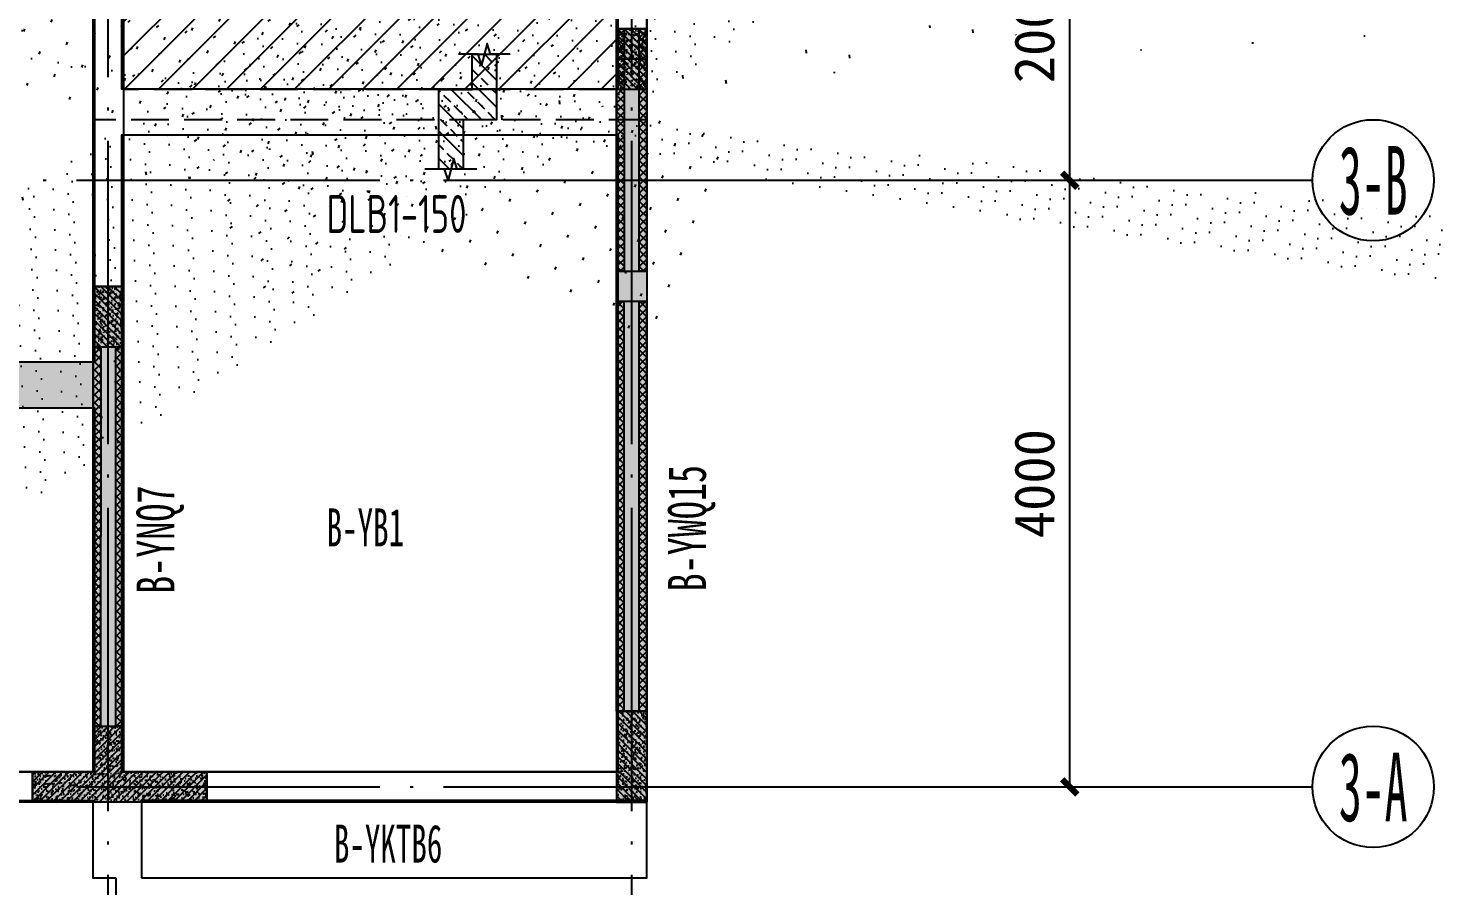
# Model space of a CAD drawing. Extents: x -3200781797 to -8106663, y 494714 to 1244925.
# Drawn here: x -8132879 to -8123612, y 926772 to 932428 of the extents above; entities that cross this region are included whole.
import ezdxf
from ezdxf.enums import TextEntityAlignment as Align
from ezdxf.xclip import XClip

# ---------------------------------------------------------------- set-up
doc = ezdxf.new("R2010")
doc.units = 0
doc.header["$LTSCALE"] = 1000
doc.header["$MEASUREMENT"] = 0
doc.header["$XCLIPFRAME"] = 0
for name, pattern in [('125-墙体$0$CONTINOUS', [0]), ('3#-轴线$0$DOTE', [2.4200000000000004, 2, -0.2, 0.02, -0.2]), ('3#4#5#$0$DASH', [0.35, 0.25, -0.1]), ('3#4#5#模板$0$DASH', [0.35, 0.25, -0.1]), ('DASH', [0.35, 0.25, -0.1])]:
    doc.linetypes.add(name, pattern=pattern)
doc.layers.get('Defpoints').update_dxf_attribs({"color": 30, "linetype": 'DASH'})
for name, color, linetype in [('125-墙体$0$S-WALL', 40, 'Continuous'), ('125-墙体$0$S-WALL-BEAM', 120, 'Continuous'), ('125-墙体$0$S-WALL-COLU', 252, '125-墙体$0$CONTINOUS'), ('125-墙体$0$S-WALL-COLU-HATC', 16, 'Continuous'), ('125-墙体$0$S-WALL-HATC', 253, 'Continuous'), ('3#-轴线$0$3#-轴号$0$A-ANNO-AXIS-CIRC', 3, 'Continuous'), ('3#-轴线$0$3#-轴号$0$A-ANNO-AXIS-TEXT', 7, 'Continuous'), ('3#-轴线$0$3#-轴号$0$A-ANNO-DIMS', 3, 'Continuous'), ('3#-轴线$0$A-ANNO-DOTE', 10, '3#-轴线$0$DOTE'), ('3#-轴线$0$AXIS_TEXT', 7, 'Continuous'), ('3#4#5#$0$PC-SLAB', 6, '3#4#5#$0$DASH'), ('3#4#5#$0$S-ANNO-TEXT', 7, 'Continuous'), ('3#4#5#$0$S-PC-FQ', 4, 'Continuous'), ('3#4#5#$0$S-PC-FQ-NYQ', 4, 'Continuous'), ('3#4#5#$0$S-PC-FQ-WYQ', 4, 'Continuous'), ('3#4#5#$0$S-PC-SLAB', 6, 'Continuous'), ('3#4#5#$0$S-WALL-HATC', 253, 'Continuous'), ('3#4#5#$0$可计入现浇段', 60, 'Continuous'), ('3#4#5#模板$0$S-SLAB-TEXT', 120, 'Continuous'), ('3#4#5#模板$0$南北楼-结构布置-地上 -新修改$0$S-ANNO-THIN', 3, 'Continuous'), ('3#4#5#模板$0$南北楼-结构布置-地上 -新修改$0$S-SLAB-HATC', 200, 'Continuous')]:
    doc.layers.add(name, color=color, linetype=linetype)
doc.styles.add('3#-轴线$0$3#-轴号$0$_TCH_AXIS', font='')
doc.styles.add('3#-轴线$0$3#-轴号$0$_TCH_DIM_T3', font='')
doc.styles.add('3#-轴线$0$COMPLEX', font='COMPLEX')
doc.styles.add('3#4#5#$0$外部参照 1$0$宋体', font='', dxfattribs={"width": 0.8})
doc.styles.add('3#4#5#$0$宋体', font='', dxfattribs={"width": 0.8})
doc.styles.add('3#4#5#模板$0$TSSD_Rein', font='tssdeng.shx', dxfattribs={"width": 0.7, "bigfont": 'hztxt.shx'})
doc.styles.get('3#-轴线$0$3#-轴号$0$_TCH_AXIS').set_extended_font_data('SimSun')
doc.styles.get('3#-轴线$0$3#-轴号$0$_TCH_DIM_T3').set_extended_font_data('SimSun')
doc.styles.get('3#4#5#$0$外部参照 1$0$宋体').set_extended_font_data('SimSun')
doc.styles.get('3#4#5#$0$宋体').set_extended_font_data('SimSun')
doc.dimstyles.new('3#-轴线$0$3#-轴号$0$_TCH_ARCH&&100', dxfattribs={"dimtxt": 264.3459915611814, "dimasz": 100, "dimexe": 250, "dimexo": 300, "dimgap": 100, "dimtad": 1, "dimdec": 0, "dimzin": 0, "dimdsep": 46, "dimtxsty": '3#-轴线$0$3#-轴号$0$_TCH_DIM_T3', "dimblk": '3#-轴线$0$3#-轴号$0$_ArchTick', "dimcen": 0.09, "dimclrt": 7, "dimazin": 2, "dimtfac": 1, "dimtdec": 0, "dimtix": 1, "dimtmove": 2, "dimatfit": 3, "dimfxl": 100, "dimtolj": 1, "dimtzin": 0, "dimarcsym": 0})

# ---------------------------------------------------------------- blocks, each defined once
blk = doc.blocks.new('3#4#5#模板$0$A$C4139bdaf')
h = blk.add_hatch()
h.set_pattern_fill('ANSI31', color=251, scale=100)
h.set_pattern_definition([(45, (-7702.687107387464, -122599.998702767), (-112.2532015133644, 112.2532015133644), [])])
h.paths.add_polyline_path([(41799.99894117552, 400.0004981558304), (38549.99894117552, 400.0004981558304), (38549.99894117552, 3600.00049815583), (41799.99894117552, 3600.00049815583)])
at = {"layer": '3#4#5#模板$0$南北楼-结构布置-地上 -新修改$0$S-SLAB-HATC'}
h = blk.add_hatch(dxfattribs=at)
h.set_pattern_fill('ANSI33', color=256, scale=20, angle=-90.00000000000001)
h.set_pattern_definition([(315, (-10484.96389514898, -99104.50567386462), (89.80256121069155, 89.80256121069151), []), (315, (-10484.96389514898, -99194.30827386456), (89.80256121069155, 89.80256121069151), [63.5, -31.75])])
h.paths.add_polyline_path([(41008.82143335836, 632.8276631278568), (41008.82143335772, 200.0004981562379), (40788.82143335772, 200.0004981562961), (40788.82143335766, -127.172336872085), (40628.82143335766, -127.1723368720995), (40628.82143335883, 200.0004981570382), (40628.82143335871, 400.0004981570382), (40848.82143335871, 400.0004981570528), (40848.82143335871, 632.827663127915)])
at = {"linetype": '3#4#5#模板$0$DASH'}
for points in [[(41999.99894117552, 200.0004981558304), (38349.99894117552, 200.0004981558304), (38349.99894117552, 3800.00049815583), (41999.99894117552, 3800.00049815583)], [(41799.99894117552, 400.0004981558304), (38549.99894117552, 400.0004981558304), (38549.99894117552, 3600.00049815583), (41799.99894117552, 3600.00049815583)]]:
    blk.add_lwpolyline(points, close=True, dxfattribs=at)
at = {"layer": '3#4#5#模板$0$南北楼-结构布置-地上 -新修改$0$S-ANNO-THIN'}
for points in [[(41098.42143335822, 632.8276631278713), (40970.42143335845, 632.8276631278568), (40948.02143335855, 703.2276631277055), (40909.62143335864, 562.4276631281245), (40887.22143335862, 632.8276631278568), (40759.22143335897, 632.8276631278422)], [(40878.42143335764, -127.1723368724342), (40750.42143335764, -127.1723368720413), (40728.02143335791, -56.77233687195985), (40689.62143335748, -197.5723368718318), (40667.22143335763, -127.1723368716921), (40539.22143335763, -127.1723368712992)]]:
    blk.add_lwpolyline(points, dxfattribs=at)
at = {"layer": '3#4#5#模板$0$南北楼-结构布置-地上 -新修改$0$S-SLAB-HATC'}
blk.add_lwpolyline([(41008.82143335836, 632.8276631278568), (41008.82143335772, 200.0004981562379), (40788.82143335772, 200.0004981562961), (40788.82143335766, -127.172336872085), (40628.82143335766, -127.1723368720995), (40628.82143335883, 200.0004981570382), (40628.82143335871, 400.0004981570382), (40848.82143335871, 400.0004981570528), (40848.82143335871, 632.827663127915)], close=True, dxfattribs=at)
blk = doc.blocks.new('3#4#5#模板$0$banhou-1')
at = {"layer": '3#4#5#模板$0$S-SLAB-TEXT', "style": '3#4#5#模板$0$TSSD_Rein', "width": 0.7}
blk.add_text('DLB1-150', height=250, dxfattribs=at).set_placement((100549.0542352879, 24965.91876591137), align=Align.BOTTOM_LEFT)
blk = doc.blocks.new('3#4#5#$0$B-YWQ15')
at = {"layer": '3#4#5#$0$S-PC-FQ-WYQ'}
h = blk.add_hatch(dxfattribs=at)
h.set_pattern_fill('ANSI37', color=256, scale=12, angle=90)
h.set_pattern_definition([(135, (-970766.4588348517, 834939.8079217622), (-26.94076836320746, -26.94076836320745), []), (225, (-970766.4588348517, 834939.8079217622), (26.94076836320745, -26.94076836320746), [])])
h.paths.add_polyline_path([(-108963.8104887477, 319088.3087790273), (-108913.8104887477, 319088.3087790273), (-108914.0488637086, 321788.3914244222), (-108964.0488637086, 321788.3914244222)])
h = blk.add_hatch(dxfattribs=at)
h.set_pattern_fill('ANSI37', color=256, scale=12, angle=90)
h.set_pattern_definition([(135, (-970616.4588376287, 834939.8079217697), (-26.94076836320746, -26.94076836320745), []), (225, (-970616.4588376287, 834939.8079217697), (26.94076836320745, -26.94076836320746), [])])
h.paths.add_polyline_path([(-108813.8104915249, 319088.3087790348), (-108763.8104915249, 319088.3087790348), (-108764.0488664858, 321788.3914244297), (-108814.0488664858, 321788.3914244297)])
for points in [[(-108963.8104887477, 319088.3087790273), (-108913.8104887477, 319088.3087790273), (-108914.0488637086, 321788.3914244222), (-108964.0488637086, 321788.3914244222)], [(-108964.0488639945, 321788.3914244222), (-108764.0488636509, 321788.3914244222), (-108763.8104886899, 319088.3087790348), (-108963.8104890336, 319088.3087790348)], [(-108813.8104915249, 319088.3087790348), (-108763.8104915249, 319088.3087790348), (-108764.0488664858, 321788.3914244297), (-108814.0488664858, 321788.3914244297)]]:
    blk.add_lwpolyline(points, close=True, dxfattribs=at)
blk = doc.blocks.new('3#4#5#$0$B-YWQ7')
at = {"layer": '3#4#5#$0$S-PC-FQ'}
h = blk.add_hatch(dxfattribs=at)
h.set_pattern_fill('HONEY', color=6, scale=100, angle=-2.544443745170813e-14)
h.set_pattern_definition([(0, (-2908947.836587525, 574047.3616422934), (18.75, 10.82531749999999), [12.5, -25]), (120, (-2908947.836587525, 574047.3616422934), (-18.74999995903224, 10.82531757095824), [12.5, -25]), (59.99999999999997, (-2908947.836587525, 574047.3616422934), (4.096776380386083e-08, 21.65063507095823), [-25, 12.5])])
h.paths.add_polyline_path([(-147955.7622673716, 325388.3941554159), (-147855.7622673716, 325388.3941554159), (-147856.0000686354, 324388.3916527278), (-147956.0000686354, 324388.3916527278)])
at = {"layer": '3#4#5#$0$S-PC-FQ-WYQ'}
h = blk.add_hatch(dxfattribs=at)
h.set_pattern_fill('ANSI37', color=256, scale=12, angle=90)
h.set_pattern_definition([(135, (-1009808.171872631, 839489.7956301924), (-26.94076836320746, -26.94076836320745), []), (225, (-1009808.171872631, 839489.7956301924), (26.94076836320745, -26.94076836320746), [])])
h.paths.add_polyline_path([(-148006.0001016357, 326088.3916909423), (-147956.0001016357, 326088.3916909423), (-147955.7619014881, 326488.3791328523), (-148005.7619014881, 326488.3791328523)])
h = blk.add_hatch(dxfattribs=at)
h.set_pattern_fill('ANSI37', color=256, scale=12, angle=90)
h.set_pattern_definition([(135, (-1009658.171875408, 839489.7956301998), (-26.94076836320746, -26.94076836320745), []), (225, (-1009658.171875408, 839489.7956301998), (26.94076836320745, -26.94076836320746), [])])
h.paths.add_polyline_path([(-147856.0001044129, 326088.3916909498), (-147806.0001044129, 326088.3916909498), (-147805.7619042653, 326488.3791328599), (-147855.7619042653, 326488.3791328599)])
h = blk.add_hatch(dxfattribs=at)
h.set_pattern_fill('ANSI37', color=256, scale=12, angle=90)
h.set_pattern_definition([(135, (-1009808.172235738, 838539.797751571), (-26.94076836320746, -26.94076836320745), []), (225, (-1009808.172235738, 838539.797751571), (26.94076836320745, -26.94076836320746), [])])
h.paths.add_polyline_path([(-148005.7625431432, 324388.3916527204), (-147955.7625431432, 324388.3916527204), (-147955.7622645944, 325388.394299761), (-148005.7622645944, 325388.394299761)])
h = blk.add_hatch(dxfattribs=at)
h.set_pattern_fill('ANSI37', color=256, scale=12, angle=90)
h.set_pattern_definition([(135, (-1009658.172238515, 838539.7977515785), (-26.94076836320746, -26.94076836320745), []), (225, (-1009658.172238515, 838539.7977515785), (26.94076836320745, -26.94076836320746), [])])
h.paths.add_polyline_path([(-147855.7625459204, 324388.3916527278), (-147805.7625459204, 324388.3916527278), (-147805.7622673716, 325388.3942997685), (-147855.7622673716, 325388.3942997685)])
h = blk.add_hatch(dxfattribs=at)
h.set_pattern_fill('ANSI37', color=256, scale=12, angle=90)
h.set_pattern_definition([(135, (-1009808.039230553, 836589.8057067818), (-26.94076836320746, -26.94076836320745), []), (225, (-1009808.039230553, 836589.8057067818), (26.94076836320745, -26.94076836320746), [])])
h.paths.add_polyline_path([(-148005.867459557, 322088.3887220017), (-147955.867459557, 322088.3887220017), (-147955.6292594094, 323688.389188317), (-148005.6292594094, 323688.389188317)])
h = blk.add_hatch(dxfattribs=at)
h.set_pattern_fill('ANSI37', color=256, scale=12, angle=90)
h.set_pattern_definition([(135, (-1009658.039233329, 836589.8057067895), (-26.94076836320746, -26.94076836320745), []), (225, (-1009658.039233329, 836589.8057067895), (26.94076836320745, -26.94076836320746), [])])
h.paths.add_polyline_path([(-147855.8674623342, 322088.3887220092), (-147805.8674623342, 322088.3887220092), (-147805.6292621866, 323688.3891883246), (-147855.6292621866, 323688.3891883246)])
at = {"layer": '3#4#5#$0$S-PC-FQ', "color": 6}
blk.add_lwpolyline([(-147955.7622673716, 325388.3942997685), (-147855.7622673716, 325388.3942997685), (-147855.8818458347, 324388.3942319356), (-147955.8818458347, 324388.3942319356)], close=True, dxfattribs=at)
at = {"layer": '3#4#5#$0$S-PC-FQ-WYQ'}
for points in [[(-148006.0001016357, 326088.3916909423), (-147956.0001016357, 326088.3916909423), (-147955.7619014881, 326488.3791328523), (-148005.7619014881, 326488.3791328523)], [(-148005.761901774, 326488.3791328523), (-147805.7619014303, 326488.3791328523), (-147806.000101578, 326088.3916909498), (-148006.0001019216, 326088.3916909498)], [(-147856.0001044129, 326088.3916909498), (-147806.0001044129, 326088.3916909498), (-147805.7619042653, 326488.3791328599), (-147855.7619042653, 326488.3791328599)], [(-148006.0001019216, 326088.3942319356), (-147805.7620599908, 326088.3942319356), (-147805.7620599908, 325388.3941554159), (-148006.0001019216, 325388.3941554159)], [(-148005.7625431432, 324388.3916527204), (-147955.7625431432, 324388.3916527204), (-147955.7622645944, 325388.394299761), (-148005.7622645944, 325388.394299761)], [(-148005.7622648804, 325388.394299761), (-147805.7622645367, 325388.394299761), (-147805.7625430855, 324388.3916527278), (-148005.7625434292, 324388.3916527278)], [(-147855.7625459204, 324388.3916527278), (-147805.7625459204, 324388.3916527278), (-147805.7622673716, 325388.3942997685), (-147855.7622673716, 325388.3942997685)], [(-148006.0008668001, 324388.3942319356), (-147805.7628248692, 324388.3942319356), (-147805.6416000514, 323688.3942319356), (-148005.8796419823, 323688.3942319356)], [(-148005.867459557, 322088.3887220017), (-147955.867459557, 322088.3887220017), (-147955.6292594094, 323688.389188317), (-148005.6292594094, 323688.389188317)], [(-148005.6292596953, 323688.389188317), (-147805.6292593516, 323688.389188317), (-147805.8674594993, 322088.3887220092), (-148005.8674598429, 322088.3887220092)], [(-147855.8674623342, 322088.3887220092), (-147805.8674623342, 322088.3887220092), (-147805.6292621866, 323688.3891883246), (-147855.6292621866, 323688.3891883246)]]:
    blk.add_lwpolyline(points, close=True, dxfattribs=at)
blk = doc.blocks.new('3#4#5#$0$A$C53EF3948')
at = {"layer": '3#4#5#$0$S-PC-FQ-WYQ'}
h = blk.add_hatch(dxfattribs=at)
h.set_pattern_fill('ANSI37', color=256, scale=12, angle=90)
h.set_pattern_definition([(135, (-1136381.430766038, 743069.6677928369), (-26.94076836320746, -26.94076836320745), []), (225, (-1136381.430766038, 743069.6677928369), (26.94076836320745, -26.94076836320746), [])])
h.paths.add_polyline_path([(38349.51263498393, -10800.07473491225), (38399.51263498393, -10800.07473491225), (38399.75104006886, -8299.968640341016), (38349.75104006886, -8299.968640341016)])
h = blk.add_hatch(dxfattribs=at)
h.set_pattern_fill('ANSI37', color=256, scale=12, angle=90)
h.set_pattern_definition([(135, (-1136531.430763261, 743069.6677928295), (-26.94076836320746, -26.94076836320745), []), (225, (-1136531.430763261, 743069.6677928295), (26.94076836320745, -26.94076836320746), [])])
h.paths.add_polyline_path([(38499.51263220672, -10800.07473491982), (38549.51263220672, -10800.07473491982), (38549.75103729166, -8299.968640348467), (38499.75103729166, -8299.968640348467)])
for points in [[(38399.51263498393, -10800.07473491225), (38349.51263498393, -10800.07473491225), (38349.75104006886, -8299.968640341016), (38399.75104006886, -8299.968640341016)], [(38549.75103757757, -8299.968640348467), (38349.75103723392, -8299.968640348467), (38349.51263214898, -10800.07473491225), (38549.51263249264, -10800.07473491225)], [(38549.51263220672, -10800.07473491982), (38499.51263220672, -10800.07473491982), (38499.75103729166, -8299.968640348467), (38549.75103729166, -8299.968640348467)]]:
    blk.add_lwpolyline(points, close=True, dxfattribs=at)
at = {"layer": '3#4#5#$0$可计入现浇段'}
blk.add_lwpolyline([(41799.62921009073, -8000.005844728905), (41799.62921806192, -8000.005845217849), (41799.63018869655, -8000.005845217849), (41799.63018869655, -7800.005845220177), (41799.6293085427, -7800.005845216918), (41799.6293085427, -7800.005845216918), (41999.62941499474, -7800.005791991367), (41999.62922606198, -8000.005844728439), (41799.62921009073, -8000.005844728905)], dxfattribs=at)
at = {"layer": '3#4#5#$0$S-PC-FQ-WYQ', "xscale": -1}
for name, p in [('3#4#5#$0$B-YWQ7', (-106006.2492719445, -329888.5223600089)), ('3#4#5#$0$B-YWQ15', (-66964.67673417742, -329788.3972691508))]:
    blk.add_blockref(name, p, dxfattribs=at)
at = {"layer": '3#4#5#$0$S-PC-FQ-NYQ', "style": '3#4#5#$0$宋体', "width": 0.7}
for s, p in [('B-YWQ15', (42264.49117352554, -9911.081868914946)), ('B-YNQ7', (38761.35272400937, -9927.451978604251))]:
    blk.add_text(s, height=250, rotation=90, dxfattribs=at).set_placement(p, align=Align.MIDDLE_LEFT)
blk = doc.blocks.new('3#4#5#$0$A$C7C4D4DCF')
at = {"layer": '3#4#5#$0$S-PC-SLAB'}
blk.add_lwpolyline([(38499.6163369969, -500.1502582257381), (38499.62745404238, -850.503183799854, -0.4141804521324078), (37849.4281441663, -1500.503153244266), (34989.94451494928, -1500.396355630364), (34989.90984307922, 9.481160311726853), (38348.96899023914, 9.583597198419739), (38348.98453493393, -500.150258674752), (38499.6163369969, -500.1502582257381)], format="xyb", dxfattribs=at)
blk.add_lwpolyline([(38669.3611694845, -500.150258674752), (41999.3611694845, -500.150258674752), (41999.3611694845, 9.849220321048051), (38669.3611694845, 9.849220321048051)], close=True, dxfattribs=at)
at = {"layer": '3#4#5#$0$PC-SLAB', "linetype": 'ByBlock', "style": '3#4#5#$0$外部参照 1$0$宋体', "width": 0.6}
blk.add_text('B-YKTB6', height=250, rotation=359.9999999998562, dxfattribs=at).set_placement((40294.58720322984, -276.2359511667746), align=Align.MIDDLE)
blk = doc.blocks.new('3#4#5#$0$ban111')
at = {"layer": '3#4#5#$0$S-WALL-HATC', "ltscale": 100}
h = blk.add_hatch(dxfattribs=at)
h.set_pattern_fill('AR-CONC', color=256, scale=25, angle=-270.0000000000001, style=0)
h.set_pattern_definition([(139.9999999999999, (-37341041949.50085, -2020435259.266088), (15.6880337456489, 179.3150456501884), [18.75, -206.25]), (84.99999999999994, (-37341041949.50085, -2020435259.266088), (-188.048033425003, -34.68783340324987), [15, -165]), (190.4513999999999, (-37341041948.19351, -2020435244.323169), (-172.3598855152383, 144.6273454285055), [15.93504749999985, -175.2855279999976]), (136.1841999999999, (-37341041999.50085, -2020435259.266088), (41.37975358225471, 266.8102621564111), [28.125, -309.375]), (186.6356, (-37341041996.05252, -2020435237.031902), (-243.5294677251103, 233.665676387176), [23.902572, -262.92825]), (81.18419999999995, (-37341041999.50085, -2020435259.266088), (-243.529650231331, 233.665486283407), [22.5, -247.5]), (111, (-37341041987.00085, -2020435234.266088), (100.6547226663348, 149.2267630296154), [18.75, -206.25]), (55.99999999999998, (-37341041987.00085, -2020435234.266088), (-181.2875112617132, 60.82883298039556), [15, -165]), (161.4514, (-37341041978.61295, -2020435221.83053), (-80.63262417748795, 210.0556571453725), [15.9350475, -175.285528]), (127.5, (-37341041949.50085, -2020435259.266088), (-83.22346345782788, 3.039963829322726), [0, -162.9999999999976, 0, -167.4999999999976, 0, -165.6249999999976]), (97.49999999999993, (-37341041949.50085, -2020435259.266088), (-98.60292797059002, 65.76738436053722), [0, -95.5, 0, -159.25, 0, -63.125]), (57.49999999999993, (-37341041949.50085, -2020435315.016088), (5.638717933595033, 133.4556090431022), [0, -62.5, 0, -195, 0, -258.75]), (47.49999999999995, (-37341041949.50085, -2020435340.016088), (-25.02624558307933, 145.7965423355966), [0, -81.25, 0, -129.5, 0, -183.75])])
h.paths.add_polyline_path([(-231732.0009944941, 406274.999770995), (-231732.0009944941, 406574.999770995), (-228482.0011317034, 406574.999770995), (-228482.0011317034, 406274.999770995)])
h = blk.add_hatch(dxfattribs=at)
h.set_pattern_fill('AR-CONC', color=256, scale=25, angle=-270.0000000000001, style=0)
h.set_pattern_definition([(139.9999999999999, (-37341047970.11734, -2020437059.27939), (15.6880337456489, 179.3150456501884), [18.75, -206.25]), (84.99999999999994, (-37341047970.11734, -2020437059.27939), (-188.048033425003, -34.68783340324987), [15, -165]), (190.4513999999999, (-37341047968.81001, -2020437044.33647), (-172.3598855152383, 144.6273454285055), [15.93504749999986, -175.2855279999978]), (136.1841999999999, (-37341048020.11734, -2020437059.27939), (41.37975358225471, 266.8102621564111), [28.125, -309.375]), (186.6356, (-37341048016.66901, -2020437037.045204), (-243.5294677251103, 233.665676387176), [23.902572, -262.92825]), (81.18419999999995, (-37341048020.11734, -2020437059.27939), (-243.529650231331, 233.665486283407), [22.5, -247.5]), (111, (-37341048007.61734, -2020437034.27939), (100.6547226663348, 149.2267630296154), [18.75, -206.25]), (55.99999999999998, (-37341048007.61734, -2020437034.27939), (-181.2875112617132, 60.82883298039556), [15, -165]), (161.4514, (-37341047999.22944, -2020437021.843832), (-80.63262417748795, 210.0556571453725), [15.9350475, -175.285528]), (127.5, (-37341047970.11734, -2020437059.27939), (-83.22346345782788, 3.039963829322726), [0, -162.9999999999978, 0, -167.4999999999978, 0, -165.6249999999978]), (97.49999999999993, (-37341047970.11734, -2020437059.27939), (-98.60292797059002, 65.76738436053722), [0, -95.5, 0, -159.25, 0, -63.125]), (57.49999999999993, (-37341047970.11734, -2020437115.02939), (5.638717933595033, 133.4556090431022), [0, -62.5, 0, -195, 0, -258.75]), (47.49999999999995, (-37341047970.11734, -2020437140.02939), (-25.02624558307933, 145.7965423355966), [0, -81.25, 0, -129.5, 0, -183.75])])
h.paths.add_polyline_path([(-228281.9999999994, 404474.999505111), (-228281.9999999994, 404774.999505111), (-221482.0001372087, 404774.999505111), (-221482.0001372087, 404474.999505111)])
at = {"layer": '3#4#5#$0$S-PC-SLAB'}
for points in [[(-231742.0009944941, 406574.999770995), (-228472.0009944952, 406574.999770995), (-228472.0007770527, 408074.99939992), (-231742.0007770516, 408074.9993999199)], [(-231742.0009944941, 402074.999770995), (-228472.0009944952, 402074.999770995), (-228472.0009944952, 406274.999770995), (-231742.0009944941, 406274.999770995)], [(-228291.9999999994, 402074.999505111), (-221472.0000000006, 402074.999505111), (-221472.0000000006, 404474.999505111), (-228291.9999999994, 404474.999505111)]]:
    blk.add_lwpolyline(points, close=True, dxfattribs=at)
blk.add_lwpolyline([(-228292.0000004165, 407074.9996759502), (-228292.0000004165, 404774.999505111), (-221472.0000000006, 404774.999505111), (-221472.0000000006, 405874.999505111), (-222672.0009932823, 405874.9613272593), (-222672.0000004176, 407074.9996759502), (-228292.0000004165, 407074.9996759502)], dxfattribs=at)
at = {"layer": '3#4#5#$0$S-WALL-HATC', "ltscale": 100}
for points in [[(-231732.0009944941, 406274.999770995), (-231732.0009944941, 406574.999770995), (-228482.0011317034, 406574.999770995), (-228482.0011317034, 406274.999770995)], [(-228281.9999999994, 404474.999505111), (-228281.9999999994, 404774.999505111), (-221482.0001372087, 404774.999505111), (-221482.0001372087, 404474.999505111)]]:
    blk.add_lwpolyline(points, close=True, dxfattribs=at)
blk = doc.blocks.new('3#4#5#$0$5#')
at = {"layer": '3#4#5#$0$S-ANNO-TEXT', "xscale": -1}
blk.add_blockref('3#4#5#$0$ban111', (-43035.68741598609, -247400.0000532265), dxfattribs=at)
at = {"layer": '3#4#5#$0$PC-SLAB', "linetype": 'ByBlock', "style": '3#4#5#$0$外部参照 1$0$宋体', "width": 0.6}
blk.add_text('B-YB1', height=250, dxfattribs=at).set_placement((187041.0118908731, 156286.0184680957), align=Align.MIDDLE)
blk = doc.blocks.new('125-墙体')
at = {"layer": '125-墙体$0$S-WALL-COLU-HATC'}
h = blk.add_hatch(dxfattribs=at)
h.set_pattern_fill('AR-CONC', color=256, scale=10)
h.set_pattern_definition([(49.99999999999999, (12337.07545070033, -243757.8336407725), (71.72601826007535, -6.275213498259511), [7.5, -82.5]), (355, (12337.07545070033, -243757.8336407725), (-13.8751333613, 75.21921337000119), [6, -66]), (100.4514, (12343.05261870033, -243758.3565747725), (57.85093817140216, 68.94395420609536), [6.374018999999983, -70.11421119999972]), (46.18420000000002, (12337.07545070033, -243737.8336407725), (106.7241048625644, -16.55190143290181), [11.24999999999992, -123.7499999999994]), (96.6356, (12345.96912520032, -243739.2129714725), (93.46627055487033, 97.41178709004417), [9.561028799999999, -105.1713]), (351.1842, (12337.07545070033, -243737.8336407725), (93.46619451336272, 97.41186009253246), [9, -99]), (21, (12347.07545070033, -243742.8336407725), (59.69070521184616, -40.26188906653388), [7.5, -82.5]), (326.0000000000001, (12347.07545070033, -243742.8336407725), (24.33153319215817, 72.5150045046853), [6, -66]), (71.4514, (12352.04967400033, -243746.1888013725), (84.02226285814899, 32.25304967099524), [6.374019000000001, -70.1142112]), (37.50000000000001, (12337.07545070033, -243757.8336407725), (1.215985531729067, 33.28938538313115), [0, -65.19999999999999, 0, -67, 0, -66.25]), (7.499999999999999, (12337.07545070033, -243757.8336407725), (26.30695374421486, 39.44117118823603), [0, -38.2, 0, -63.7, 0, -25.25]), (327.5, (12314.77545070033, -243757.8336407725), (53.3822436172409, -2.255487173437976), [0, -25, 0, -78, 0, -103.5]), (317.5, (12304.77545070033, -243757.8336407725), (58.31861693423862, 10.01049823323177), [0, -32.5, 0, -51.8, 0, -73.5])])
h.paths.add_polyline_path([(99.99980398823391, -6100), (-100.0001960117661, -6100), (-100.0001960117661, -6500), (99.99980398823391, -6500)])
h = blk.add_hatch(dxfattribs=at)
h.set_pattern_fill('ANSI31', color=256, scale=250, style=0)
h.set_pattern_definition([(45, (12337.07545070033, -243757.8336407725), (-22.09708691207961, 22.09708691207961), [])])
h.paths.add_polyline_path([(-100.0001960117661, -6500), (99.99980398823391, -6500), (99.99980398823391, -6100), (-100.0001960117661, -6100)])
h = blk.add_hatch(dxfattribs=at)
h.set_pattern_fill('AR-CONC', color=256, scale=10)
h.set_pattern_definition([(49.99999999999999, (15787.0756467121, -245457.8336407725), (71.72601826007535, -6.275213498259511), [7.5, -82.5]), (355, (15787.0756467121, -245457.8336407725), (-13.8751333613, 75.21921337000119), [6, -66]), (100.4514, (15793.05281471209, -245458.3565747725), (57.85093817140216, 68.94395420609536), [6.374018999999986, -70.11421119999977]), (46.18420000000002, (15787.0756467121, -245437.8336407725), (106.7241048625644, -16.55190143290181), [11.24999999999993, -123.7499999999994]), (96.6356, (15795.96932121209, -245439.2129714725), (93.46627055487033, 97.41178709004417), [9.561028799999999, -105.1713]), (351.1842, (15787.0756467121, -245437.8336407725), (93.46619451336272, 97.41186009253246), [9, -99]), (21, (15797.0756467121, -245442.8336407725), (59.69070521184616, -40.26188906653388), [7.5, -82.5]), (326.0000000000001, (15797.0756467121, -245442.8336407725), (24.33153319215817, 72.5150045046853), [6, -66]), (71.4514, (15802.0498700121, -245446.1888013725), (84.02226285814899, 32.25304967099524), [6.374019000000001, -70.1142112]), (37.50000000000001, (15787.0756467121, -245457.8336407725), (1.215985531729067, 33.28938538313115), [0, -65.19999999999999, 0, -67, 0, -66.25]), (7.499999999999999, (15787.0756467121, -245457.8336407725), (26.30695374421486, 39.44117118823603), [0, -38.2, 0, -63.7, 0, -25.25]), (327.5, (15764.77564671209, -245457.8336407725), (53.3822436172409, -2.255487173437976), [0, -25, 0, -78, 0, -103.5]), (317.5, (15754.77564671209, -245457.8336407725), (58.31861693423862, 10.01049823323177), [0, -32.5, 0, -51.8, 0, -73.5])])
h.paths.add_polyline_path([(3550, -7800), (3350, -7800), (3350, -8200), (3550, -8200)])
h = blk.add_hatch(dxfattribs=at)
h.set_pattern_fill('ANSI31', color=256, scale=250, style=0)
h.set_pattern_definition([(45, (15787.0756467121, -245457.8336407725), (-22.09708691207961, 22.09708691207961), [])])
h.paths.add_polyline_path([(3550, -7800), (3350, -7800), (3350, -8200), (3550, -8200)])
h = blk.add_hatch(dxfattribs=at)
h.set_pattern_fill('AR-CONC', color=256, scale=10)
h.set_pattern_definition([(49.99999999999999, (295941.9310730544, -248457.8336407725), (71.72601826007535, -6.275213498259511), [7.5, -82.5]), (355, (295941.9310730544, -248457.8336407725), (-13.8751333613, 75.21921337000119), [6, -66]), (100.4514, (295947.9082410544, -248458.3565747725), (57.85093817140216, 68.94395420609536), [6.374018999999983, -70.11421119999972]), (46.18420000000002, (295941.9310730544, -248437.8336407725), (106.7241048625644, -16.55190143290181), [11.24999999999992, -123.7499999999994]), (96.6356, (295950.8247475544, -248439.2129714725), (93.46627055487033, 97.41178709004417), [9.561028799999999, -105.1713]), (351.1842, (295941.9310730544, -248437.8336407725), (93.46619451336272, 97.41186009253246), [9, -99]), (21, (295951.9310730544, -248442.8336407725), (59.69070521184616, -40.26188906653388), [7.5, -82.5]), (326.0000000000001, (295951.9310730544, -248442.8336407725), (24.33153319215817, 72.5150045046853), [6, -66]), (71.4514, (295956.9052963544, -248446.1888013725), (84.02226285814899, 32.25304967099524), [6.374019000000001, -70.1142112]), (37.50000000000001, (295941.9310730544, -248457.8336407725), (1.215985531729067, 33.28938538313115), [0, -65.19999999999999, 0, -67, 0, -66.25]), (7.499999999999999, (295941.9310730544, -248457.8336407725), (26.30695374421486, 39.44117118823603), [0, -38.2, 0, -63.7, 0, -25.25]), (327.5, (295919.6310730544, -248457.8336407725), (53.3822436172409, -2.255487173437976), [0, -25, 0, -78, 0, -103.5]), (317.5, (295909.6310730544, -248457.8336407725), (58.31861693423862, 10.01049823323177), [0, -32.5, 0, -51.8, 0, -73.5])])
h.paths.add_polyline_path([(-100, -10600), (100, -10600), (100, -11200), (-100, -11200)])
h = blk.add_hatch(dxfattribs=at)
h.set_pattern_fill('ANSI31', color=256, scale=250, style=0)
h.set_pattern_definition([(45, (295941.9310730544, -248457.8336407725), (-22.09708691207961, 22.09708691207961), [])])
h.paths.add_polyline_path([(100, -10600), (-100, -10600), (-100, -11200), (100, -11200)])
h = blk.add_hatch(dxfattribs=at)
h.set_pattern_fill('AR-CONC', color=256, scale=10, angle=90)
h.set_pattern_definition([(140, (245486.9901149062, 4537.052479688762), (6.275213498259515, 71.72601826007535), [7.5, -82.5]), (85, (245486.9901149062, 4537.052479688762), (-75.21921337000119, -13.8751333613), [6, -66]), (190.4514, (245487.5130489062, 4543.02964768876), (-68.94395420609536, 57.85093817140216), [6.374018999999987, -70.11421119999979]), (136.1842, (245466.9901149062, 4537.052479688762), (16.55190143290181, 106.7241048625644), [11.24999999999993, -123.7499999999995]), (186.6356, (245468.3694456062, 4545.946154188758), (-97.41178709004417, 93.46627055487033), [9.561028799999995, -105.1713]), (81.18419999999999, (245466.9901149062, 4537.052479688762), (-97.41186009253246, 93.46619451336272), [9, -99]), (111, (245471.9901149062, 4547.052479688762), (40.26188906653389, 59.69070521184616), [7.5, -82.5]), (56.00000000000002, (245471.9901149062, 4547.052479688762), (-72.5150045046853, 24.33153319215818), [6, -66]), (161.4514, (245475.3452755062, 4552.026702988762), (-32.25304967099523, 84.02226285814899), [6.374019000000001, -70.1142112]), (127.5, (245486.9901149062, 4537.052479688762), (-33.28938538313115, 1.215985531729069), [0, -65.19999999999999, 0, -67, 0, -66.25]), (97.49999999999997, (245486.9901149062, 4537.052479688762), (-39.44117118823603, 26.30695374421486), [0, -38.19999999999999, 0, -63.7, 0, -25.25]), (57.49999999999998, (245486.9901149062, 4514.752479688759), (2.255487173437979, 53.3822436172409), [0, -25, 0, -77.99999999999999, 0, -103.5]), (47.49999999999999, (245486.9901149062, 4504.752479688759), (-10.01049823323177, 58.31861693423862), [0, -32.5, 0, -51.8, 0, -73.5])])
h.paths.add_polyline_path([(3350, -11000), (2800, -11000.01577594737), (2800, -11200.01577594737), (3550, -11200), (3950, -11200), (3950, -11000), (3549.999999460415, -11000), (3549.999999460415, -10700.00009191036), (3349.999999460648, -10700.00009191036)])
h = blk.add_hatch(dxfattribs=at)
h.set_pattern_fill('ANSI31', color=256, scale=250, angle=90, style=0)
h.set_pattern_definition([(135, (245486.9901149062, 4537.052479688762), (-22.09708691207961, -22.09708691207961), [])])
h.paths.add_polyline_path([(3350, -11000), (2800, -11000.01577594737), (2800, -11200.01577594737), (3550, -11200), (3950, -11200), (3950, -11000), (3549.999999460415, -11000), (3549.999999460415, -10700.00009191036), (3349.999999460648, -10700.00009191036)])
at = {"layer": '125-墙体$0$S-WALL-HATC'}
for points in [[(99.99969876371321, -6100), (-100.0003012362868, -6100), (-100, -11200), (100, -11200)], [(3550, -11000), (3550, -7800), (3350, -7800), (3350, -11000), (3450, -11066.66666666667)], [(2800, -11200), (3450, -11200), (3450, -11066.66666666667), (3350, -11000), (2800, -11000)], [(3450, -11066.66666666667), (3450, -11200), (3950, -11200), (3950, -11000), (3550, -11000)]]:
    blk.add_hatch(color=256, dxfattribs=at).paths.add_polyline_path(points)
at = {"layer": '125-墙体$0$S-WALL'}
for p, q in [((-99.99981936173258, -6100), (-100, -11200)), ((100.0001800107789, -6100), (100, -11000)), ((3550, -7800), (3350, -7800)), ((3350, -7800), (3350, -11000)), ((3550, -11000), (3550, -7800)), ((100, -11000), (100, -11000)), ((100, -11000), (100, -11200)), ((2800, -11000), (3350, -11000)), ((2800, -11000), (2800, -11200)), ((3550, -11000), (3950, -11000)), ((3950, -11000), (3950, -11200)), ((-100, -11200), (100, -11200)), ((2800, -11200), (3450, -11200)), ((3450, -11200), (3950, -11200))]:
    blk.add_line(p, q, dxfattribs=at)
blk.add_lwpolyline([(100.0001800107789, -6100), (-100.000196011737, -6100)], dxfattribs=at)
at = {"layer": '125-墙体$0$S-WALL-BEAM'}
for points in [[(3550.000994495931, -3299.999771365838), (3350.000602472515, -3299.999771365838), (3350, -7800), (3550.000392023416, -7800)], [(100.0003920234158, -3700), (-100, -3700), (-100.0003920235031, -6100), (99.9999999999709, -6100)], [(100, -10999.99980398829), (100, -11200.00019601171), (2800, -11200), (2800, -10999.99960797658)], [(3950, -10999.99980398829), (3950, -11200.00019601171), (6950, -11200), (6950, -10999.99960797658)]]:
    blk.add_lwpolyline(points, close=True, dxfattribs=at)
at = {"layer": '125-墙体$0$S-WALL-COLU', "lineweight": -2}
for points in [[(99.99980398823391, -6100), (-100.0001960117661, -6100), (-100.0001960117661, -6500), (99.99980398823391, -6500)], [(3550, -7800), (3350, -7800), (3350, -8200), (3550, -8200)], [(-100, -10600), (100, -10600), (100, -11200), (-100, -11200)]]:
    blk.add_lwpolyline(points, close=True, dxfattribs=at)
at = {"layer": '125-墙体$0$S-WALL-COLU', "linetype": 'ByBlock'}
blk.add_lwpolyline([(3350, -11000), (2800, -11000.01577594737), (2800, -11200.01577594737), (3550, -11200), (3950, -11200), (3950, -11000), (3549.999999460415, -11000), (3549.999999460415, -10700.00009191036), (3349.999999460648, -10700.00009191036), (3350, -11000)], dxfattribs=at)
at = {"layer": '125-墙体$0$S-WALL-HATC'}
blk.add_line((-100.000392023474, -6300), (99.99960797652602, -6300), dxfattribs=at)
blk = doc.blocks.new('3#-轴线$0$_AXISO')
blk.add_circle((0, 0), 0.5)
at = {"layer": '3#-轴线$0$AXIS_TEXT', "style": '3#-轴线$0$COMPLEX', "width": 1.041666666666667}
blk.add_attdef('A', text='', height=0.56, dxfattribs=at).set_placement((-0.25, -0.28), (0.25, -0.28), align=Align.FIT)
blk = doc.blocks.new('3#-轴线$0$3#-轴号$0$_ArchTick')
at = {"color": 0, "linetype": 'ByBlock', "const_width": 0.4}
blk.add_lwpolyline([(-0.5, -0.5), (0.5, 0.5)], dxfattribs=at)
blk = doc.blocks.new('*D2040')
at = {"layer": '3#-轴线$0$3#-轴号$0$A-ANNO-DIMS', "color": 0, "lineweight": -2, "transparency": 16777216}
for p, q in [((44187.98710562965, -7100.000000000004), (44937.98710562965, -7100.000000000004)), ((44687.98710562965, -11100), (44687.98710562965, -7100.000000000004)), ((44187.98710562965, -11100), (44937.98710562965, -11100))]:
    blk.add_line(p, q, dxfattribs=at)
at = {"layer": 'Defpoints', "color": 0, "transparency": 16777216}
for p in [(43887.98710562965, -7100.000000000004), (44687.98710562965, -7100.000000000004), (43887.98710562965, -11100)]:
    blk.add_point(p, dxfattribs=at)
at = {"layer": '3#-轴线$0$3#-轴号$0$A-ANNO-DIMS', "color": 0, "lineweight": -2, "transparency": 16777216, "xscale": 100, "yscale": 100, "zscale": 100}
for p, rotation in [((44687.98710562965, -7100.000000000004), 90), ((44687.98710562965, -11100), 270)]:
    blk.add_blockref('3#-轴线$0$3#-轴号$0$_ArchTick', p, dxfattribs=dict(at, rotation=rotation))
at = {"layer": '3#-轴线$0$3#-轴号$0$A-ANNO-DIMS', "color": 7, "transparency": 16777216, "insert": (44455.81410984906, -9100.000000000013), "char_height": 264.3459915611814, "attachment_point": 5, "rotation": 90, "style": '3#-轴线$0$3#-轴号$0$_TCH_DIM_T3'}
blk.add_mtext('\\A1;4000', dxfattribs=at)
blk = doc.blocks.new('*D2041')
at = {"layer": '3#-轴线$0$3#-轴号$0$A-ANNO-DIMS', "color": 0, "lineweight": -2, "transparency": 16777216}
for p, q in [((44187.98710562965, -5100.000000000002), (44937.98710562965, -5100.000000000002)), ((44687.98710562965, -7100.000000000004), (44687.98710562965, -5100.000000000002)), ((44187.98710562965, -7100.000000000004), (44937.98710562965, -7100.000000000004))]:
    blk.add_line(p, q, dxfattribs=at)
at = {"layer": 'Defpoints', "color": 0, "transparency": 16777216}
for p in [(43887.98710562965, -5100.000000000002), (44687.98710562965, -5100.000000000002), (43887.98710562965, -7100.000000000004)]:
    blk.add_point(p, dxfattribs=at)
at = {"layer": '3#-轴线$0$3#-轴号$0$A-ANNO-DIMS', "color": 0, "lineweight": -2, "transparency": 16777216, "xscale": 100, "yscale": 100, "zscale": 100}
for p, rotation in [((44687.98710562965, -5100.000000000002), 90), ((44687.98710562965, -7100.000000000004), 270)]:
    blk.add_blockref('3#-轴线$0$3#-轴号$0$_ArchTick', p, dxfattribs=dict(at, rotation=rotation))
at = {"layer": '3#-轴线$0$3#-轴号$0$A-ANNO-DIMS', "color": 7, "transparency": 16777216, "insert": (44455.81410984906, -6100.000000000014), "char_height": 264.3459915611814, "attachment_point": 5, "rotation": 90, "style": '3#-轴线$0$3#-轴号$0$_TCH_DIM_T3'}
blk.add_mtext('\\A1;2000', dxfattribs=at)
blk = doc.blocks.new('3#-轴线$0$3#-轴号')
at = {"layer": '3#-轴线$0$3#-轴号$0$A-ANNO-AXIS-CIRC'}
for p, q in [((42287.98710562964, -7100), (46287.98710562964, -7100.000000000001)), ((42287.98710562964, -11100), (46287.98710562964, -11100))]:
    blk.add_line(p, q, dxfattribs=at)
ref = blk.add_blockref('3#-轴线$0$_AXISO', (46687.98710562964, -7100.000000000001), dxfattribs=dict(at, xscale=800, yscale=800, zscale=800))
ref.add_attrib('A', '3-B', dxfattribs={"layer": '3#-轴线$0$3#-轴号$0$A-ANNO-AXIS-TEXT', "height": 452.5483399593904, "style": '3#-轴线$0$3#-轴号$0$_TCH_AXIS', "width": 0.4661458333333371}).set_placement((46461.71293564994, -7326.274169979696), (46914.26127560934, -7326.274169979696), align=Align.FIT)
ref = blk.add_blockref('3#-轴线$0$_AXISO', (46687.98710562964, -11100), dxfattribs=dict(at, xscale=800, yscale=800, zscale=800))
ref.add_attrib('A', '3-A', dxfattribs={"layer": '3#-轴线$0$3#-轴号$0$A-ANNO-AXIS-TEXT', "height": 452.5483399593904, "style": '3#-轴线$0$3#-轴号$0$_TCH_AXIS', "width": 0.4661458333333371}).set_placement((46461.71293564994, -11326.2741699797), (46914.26127560934, -11326.2741699797), align=Align.FIT)
at = {"layer": '3#-轴线$0$3#-轴号$0$A-ANNO-DIMS'}
for p1, p2, picture, middle in [((43887.98710562964, -7100), (43887.98710562964, -5100), '*D2041', (44455.81410984906, -6100.000000000014)), ((43887.98710562964, -11100), (43887.98710562964, -7100), '*D2040', (44455.81410984906, -9100.000000000013))]:
    dim = blk.add_aligned_dim(p1=p1, p2=p2, distance=-800.0000000000072, dimstyle='3#-轴线$0$3#-轴号$0$_TCH_ARCH&&100', dxfattribs=at)
    dim.commit()
    dim.dimension.update_dxf_attribs({"geometry": picture, "text_midpoint": middle})
blk = doc.blocks.new('3#-轴线')
at = {"layer": '3#-轴线$0$A-ANNO-DOTE'}
for points in [[(41800, -16100), (41800, 5500)], [(38350, -16100), (38350, -3200)], [(-3000, -7100), (44800, -7100)], [(-3000, -11100), (44800, -11100)]]:
    blk.add_lwpolyline(points, dxfattribs=at)
blk.add_blockref('3#-轴线$0$3#-轴号', (0, 0))

msp = doc.modelspace()

# ---------------------------------------------------------------- block references
msp.add_blockref('3#-轴线', (-8170700.435511587, 938524.6198560873))
at = {"xscale": -1, "rotation": 3.622788229407092e-06}
msp.add_blockref('125-墙体', (-8128900.436219759, 938524.6211775854), dxfattribs=at)
at = {"layer": '3#4#5#$0$S-ANNO-TEXT'}
msp.add_blockref('3#4#5#$0$A$C53EF3948', (-8170800.443592959, 938624.7631010424), dxfattribs=at)
at = {"layer": '3#4#5#$0$S-PC-SLAB'}
msp.add_blockref('3#4#5#$0$5#', (-8317697.236654709, 772849.7631162296), dxfattribs=at)
at = {"layer": '3#4#5#$0$S-PC-SLAB', "color": 1}
msp.add_blockref('3#4#5#$0$A$C7C4D4DCF', (-8170800.443592959, 927324.7630478161), dxfattribs=at)
at = {"layer": '3#4#5#模板$0$S-SLAB-TEXT'}
ref = msp.add_blockref('3#4#5#模板$0$banhou-1', (-8231461.374763573, 906037.148181451), dxfattribs=at)
XClip(ref).set_block_clipping_path([(81660.923798101, 21287.473002456358), (102660.923798101, 35476.85255221626)])
msp.add_blockref('3#4#5#模板$0$A$C4139bdaf', (-8170800.434478921, 931624.6195539432), dxfattribs=at)

doc.saveas('drawing.dxf')
